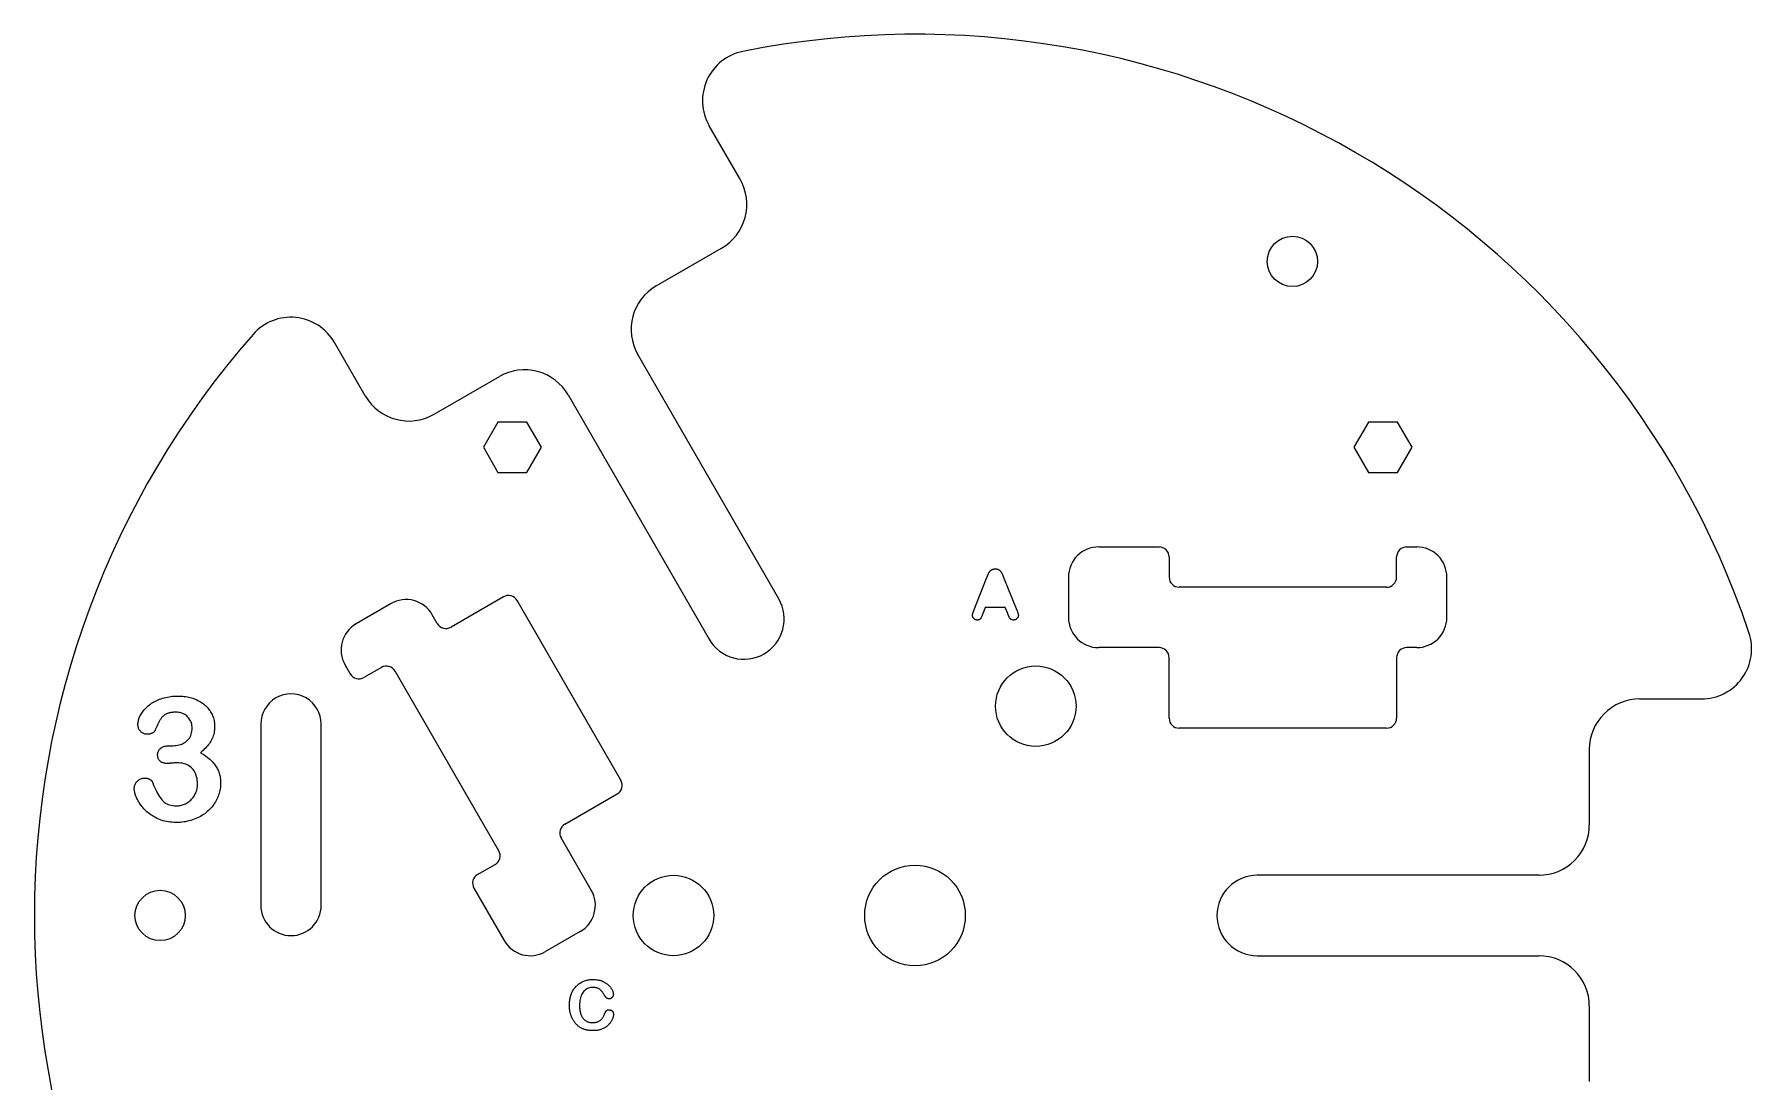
# Model space of a CAD drawing. Extents: x 65 to 235, y 62 to 238.
# Drawn here: x 64.7 to 235.3, y 133.5 to 237.5 of the extents above; entities that cross this region are included whole.
import ezdxf

# ---------------------------------------------------------------- set-up
doc = ezdxf.new("R2010")
doc.units = 0

msp = doc.modelspace()

# ---------------------------------------------------------------- linework, layer by layer
at = {"color": 1, "lineweight": 13}
for p, q in [((134.805496, 223.103821), (131.74144, 228.410919)), ((126.480171, 212.523697), (132.975357, 216.273712)), ((97.566399, 201.603821), (94.50235, 206.910919)), ((138.65004, 181.44487), (124.650047, 205.693573)), ((104.39653, 199.773697), (110.891716, 203.523697)), ((117.721848, 201.693573), (131.721848, 177.44487)), ((110.742569, 199), (109.299194, 196.5)), ((113.629318, 199), (110.742569, 199)), ((115.072693, 196.5), (113.629318, 199)), ((197.242569, 199), (195.799194, 196.5)), ((200.129318, 199), (197.242569, 199)), ((201.572693, 196.5), (200.129318, 199)), ((109.299194, 196.5), (110.742569, 194)), ((113.629318, 194), (115.072693, 196.5)), ((195.799194, 196.5), (197.242569, 194)), ((200.129318, 194), (201.572693, 196.5)), ((110.742569, 194), (113.629318, 194)), ((197.242569, 194), (200.129318, 194)), ((170.435944, 186.600006), (176.435944, 186.600006)), ((201.03595, 186.600006), (202.03595, 186.600006)), ((159.710754, 184.269409), (159.734802, 184.288574)), ((159.734802, 184.288574), (159.759949, 184.306732)), ((159.759949, 184.306732), (159.786163, 184.323944)), ((159.786163, 184.323944), (159.813446, 184.340179)), ((159.813446, 184.340179), (159.841919, 184.355164)), ((159.841919, 184.355164), (159.871689, 184.36853)), ((159.871689, 184.36853), (159.902756, 184.380341)), ((159.902756, 184.380341), (159.935135, 184.390594)), ((159.935135, 184.390594), (159.968842, 184.399231)), ((159.968842, 184.399231), (160.003845, 184.406342)), ((160.003845, 184.406342), (160.040161, 184.411835)), ((160.040161, 184.411835), (160.077759, 184.415802)), ((160.077759, 184.415802), (160.116669, 184.418137)), ((160.116669, 184.418137), (160.156906, 184.418945)), ((160.156906, 184.418945), (160.197769, 184.418137)), ((160.197769, 184.418137), (160.237274, 184.415802)), ((160.237274, 184.415802), (160.275391, 184.411835)), ((160.275391, 184.411835), (160.312119, 184.406342)), ((160.312119, 184.406342), (160.347504, 184.399231)), ((160.347504, 184.399231), (160.381485, 184.390594)), ((160.381485, 184.390594), (160.414108, 184.380341)), ((160.414108, 184.380341), (160.445374, 184.36853)), ((160.445374, 184.36853), (160.47522, 184.355164)), ((160.47522, 184.355164), (160.503738, 184.340179)), ((160.503738, 184.340179), (160.531021, 184.323975)), ((160.531021, 184.323975), (160.557205, 184.306885)), ((160.557205, 184.306885), (160.582352, 184.288849)), ((160.582352, 184.288849), (160.606415, 184.269928)), ((177.435944, 185.600006), (177.435944, 183.600006)), ((200.03595, 183.600006), (200.03595, 185.600006)), ((158.04248, 180.29393), (159.299072, 183.484024)), ((159.299072, 183.484024), (159.310013, 183.512054)), ((159.310013, 183.512054), (159.321396, 183.541168)), ((159.321396, 183.541168), (159.333206, 183.571426)), ((159.333206, 183.571426), (159.345459, 183.602768)), ((159.345459, 183.602768), (159.358124, 183.635223)), ((159.358124, 183.635223), (159.371262, 183.668777)), ((159.371262, 183.668777), (159.384827, 183.703461)), ((159.384827, 183.703461), (159.398788, 183.739212)), ((159.398788, 183.739212), (159.413223, 183.776093)), ((159.413223, 183.776093), (159.42807, 183.814072)), ((159.42807, 183.814072), (159.443268, 183.851959)), ((159.443268, 183.851959), (159.458664, 183.88855)), ((159.458664, 183.88855), (159.474228, 183.923798)), ((159.474228, 183.923798), (159.490021, 183.957764)), ((159.490021, 183.957764), (159.505981, 183.990417)), ((159.505981, 183.990417), (159.522186, 184.021759)), ((159.522186, 184.021759), (159.538574, 184.051834)), ((159.538574, 184.051834), (159.555161, 184.080566)), ((159.555161, 184.080566), (159.571945, 184.107971)), ((159.571945, 184.107971), (159.588913, 184.134079)), ((159.588913, 184.134079), (159.606567, 184.159073)), ((159.606567, 184.159073), (159.625259, 184.183105)), ((159.625259, 184.183105), (159.64502, 184.206146)), ((159.64502, 184.206146), (159.665848, 184.228195)), ((159.665848, 184.228195), (159.687775, 184.249298)), ((159.687775, 184.249298), (159.710754, 184.269409)), ((160.606415, 184.269928), (160.629395, 184.250107)), ((160.629395, 184.250107), (160.651321, 184.229401)), ((160.651321, 184.229401), (160.67215, 184.207764)), ((160.67215, 184.207764), (160.69191, 184.185211)), ((160.69191, 184.185211), (160.710602, 184.161789)), ((160.710602, 184.161789), (160.728256, 184.137466)), ((160.728256, 184.137466), (160.745041, 184.112473)), ((160.745041, 184.112473), (160.761353, 184.087128)), ((160.761353, 184.087128), (160.7771, 184.061386)), ((160.7771, 184.061386), (160.792313, 184.035309)), ((160.792313, 184.035309), (160.806992, 184.008865)), ((160.806992, 184.008865), (160.821136, 183.98204)), ((160.821136, 183.98204), (160.834732, 183.954834)), ((160.834732, 183.954834), (160.847809, 183.927277)), ((160.847809, 183.927277), (160.860336, 183.899338)), ((160.860336, 183.899338), (160.872314, 183.871033)), ((160.872314, 183.871033), (160.884384, 183.841629)), ((160.884384, 183.841629), (160.897064, 183.810287)), ((160.897064, 183.810287), (160.91037, 183.777008)), ((160.91037, 183.777008), (160.924347, 183.741837)), ((160.924347, 183.741837), (160.93895, 183.704742)), ((160.93895, 183.704742), (160.954163, 183.665787)), ((160.954163, 183.665787), (160.970016, 183.624863)), ((160.970016, 183.624863), (160.986542, 183.582062)), ((160.986542, 183.582062), (161.003662, 183.537354)), ((161.003662, 183.537354), (161.021439, 183.490723)), ((161.021439, 183.490723), (162.304825, 180.320755)), ((167.435944, 183.600006), (167.435944, 179.600006)), ((199.03595, 182.600006), (178.435944, 182.600006)), ((205.03595, 179.600006), (205.03595, 183.600006)), ((100.126587, 180.969437), (96.662491, 178.969437)), ((111.28685, 181.639313), (106.090698, 178.639313)), ((122.952873, 163.433167), (112.65287, 181.273285)), ((104.72467, 179.005341), (104.22467, 179.871368)), ((157.898392, 179.787933), (157.899734, 179.828461)), ((157.899841, 179.753479), (157.898392, 179.787933)), ((157.899734, 179.828461), (157.903748, 179.869446)), ((157.90416, 179.719711), (157.899841, 179.753479)), ((157.903748, 179.869446), (157.910431, 179.911011)), ((157.911362, 179.686722), (157.90416, 179.719711)), ((157.910431, 179.911011), (157.919846, 179.953094)), ((157.921432, 179.654434), (157.911362, 179.686722)), ((157.919846, 179.953094), (157.931885, 179.995712)), ((157.934402, 179.62291), (157.921432, 179.654434)), ((157.931885, 179.995712), (157.947021, 180.041946)), ((157.950256, 179.592133), (157.934402, 179.62291)), ((157.947021, 180.041946), (157.955917, 180.067566)), ((157.968994, 179.562057), (157.950256, 179.592133)), ((157.955917, 180.067566), (157.965668, 180.094894)), ((157.965668, 180.094894), (157.976318, 180.123901)), ((157.990585, 179.532745), (157.968994, 179.562057)), ((157.976318, 180.123901), (157.987793, 180.154541)), ((157.987793, 180.154541), (158.000168, 180.186874)), ((158.015106, 179.504166), (157.990585, 179.532745)), ((158.000168, 180.186874), (158.013397, 180.220886)), ((158.013397, 180.220886), (158.027496, 180.256592)), ((158.04248, 179.476303), (158.015106, 179.504166)), ((158.027496, 180.256592), (158.04248, 180.29393)), ((158.071716, 179.450226), (158.04248, 179.476303)), ((158.101837, 179.42688), (158.071716, 179.450226)), ((158.132858, 179.40625), (158.101837, 179.42688)), ((158.164703, 179.388367), (158.132858, 179.40625)), ((158.197479, 179.373291), (158.164703, 179.388367)), ((158.231049, 179.360916), (158.197479, 179.373291)), ((158.265549, 179.351288), (158.231049, 179.360916)), ((158.300903, 179.344437), (158.265549, 179.351288)), ((158.337128, 179.340286), (158.300903, 179.344437)), ((158.374237, 179.338943), (158.337128, 179.340286)), ((158.417206, 179.34021), (158.374237, 179.338943)), ((158.457718, 179.344101), (158.417206, 179.34021)), ((158.495743, 179.350555), (158.457718, 179.344101)), ((158.531311, 179.359573), (158.495743, 179.350555)), ((158.564377, 179.37117), (158.531311, 179.359573)), ((158.594955, 179.385376), (158.564377, 179.37117)), ((158.623108, 179.402145), (158.594955, 179.385376)), ((158.648727, 179.421494), (158.623108, 179.402145)), ((158.671875, 179.443436), (158.648727, 179.421494)), ((158.692566, 179.467957), (158.671875, 179.443436)), ((158.712402, 179.49614), (158.692566, 179.467957)), ((158.733032, 179.529144), (158.712402, 179.49614)), ((158.754471, 179.56691), (158.733032, 179.529144)), ((158.776749, 179.609482), (158.754471, 179.56691)), ((158.799789, 179.656845), (158.776749, 179.609482)), ((158.823639, 179.709), (158.799789, 179.656845)), ((158.848297, 179.765945), (158.823639, 179.709)), ((158.873779, 179.827698), (158.848297, 179.765945)), ((158.90004, 179.894241), (158.873779, 179.827698)), ((158.927109, 179.96553), (158.90004, 179.894241)), ((159.161713, 180.595535), (158.927109, 179.96553)), ((161.158829, 180.595535), (159.161713, 180.595535)), ((161.393402, 179.978973), (161.158829, 180.595535)), ((161.402954, 179.955811), (161.393402, 179.978973)), ((161.412888, 179.931976), (161.402954, 179.955811)), ((161.423218, 179.90744), (161.412888, 179.931976)), ((161.433868, 179.882172), (161.423218, 179.90744)), ((161.444916, 179.856216), (161.433868, 179.882172)), ((161.456314, 179.829575), (161.444916, 179.856216)), ((161.468124, 179.802216), (161.456314, 179.829575)), ((161.48024, 179.774139), (161.468124, 179.802216)), ((161.492767, 179.745361), (161.48024, 179.774139)), ((161.505676, 179.715912), (161.492767, 179.745361)), ((161.518646, 179.686844), (161.505676, 179.715912)), ((161.531448, 179.659332), (161.518646, 179.686844)), ((161.544098, 179.633377), (161.531448, 179.659332)), ((161.55658, 179.608948), (161.544098, 179.633377)), ((161.581055, 179.564728), (161.55658, 179.608948)), ((161.604828, 179.526642), (161.581055, 179.564728)), ((161.627975, 179.494751), (161.604828, 179.526642)), ((161.651825, 179.467133), (161.627975, 179.494751)), ((161.677826, 179.44194), (161.651825, 179.467133)), ((161.705978, 179.419128), (161.677826, 179.44194)), ((161.736282, 179.398758), (161.705978, 179.419128)), ((161.768707, 179.380829), (161.736282, 179.398758)), ((161.803543, 179.365738), (161.768707, 179.380829)), ((161.84108, 179.354004), (161.803543, 179.365738)), ((161.881287, 179.345627), (161.84108, 179.354004)), ((161.924194, 179.340622), (161.881287, 179.345627)), ((161.969757, 179.338943), (161.924194, 179.340622)), ((162.009384, 179.340347), (161.969757, 179.338943)), ((162.047836, 179.344635), (162.009384, 179.340347)), ((162.085114, 179.351746), (162.047836, 179.344635)), ((162.121246, 179.361694), (162.085114, 179.351746)), ((162.156158, 179.374527), (162.121246, 179.361694)), ((162.189896, 179.390198), (162.156158, 179.374527)), ((162.222504, 179.408691), (162.189896, 179.390198)), ((162.253937, 179.430054), (162.222504, 179.408691)), ((162.284149, 179.454285), (162.253937, 179.430054)), ((162.313217, 179.481339), (162.284149, 179.454285)), ((162.304825, 180.320755), (162.333511, 180.250351)), ((162.340286, 179.510086), (162.313217, 179.481339)), ((162.333511, 180.250351), (162.359131, 180.183899)), ((162.364502, 179.539459), (162.340286, 179.510086)), ((162.359131, 180.183899), (162.381744, 180.121399)), ((162.385864, 179.569351), (162.364502, 179.539459)), ((162.381744, 180.121399), (162.401352, 180.062836)), ((162.404373, 179.599823), (162.385864, 179.569351)), ((162.401352, 180.062836), (162.417938, 180.008286)), ((162.420044, 179.630859), (162.404373, 179.599823)), ((162.417938, 180.008286), (162.431503, 179.957642)), ((162.432877, 179.662491), (162.420044, 179.630859)), ((162.431503, 179.957642), (162.442062, 179.91098)), ((162.442825, 179.694672), (162.432877, 179.662491)), ((162.442062, 179.91098), (162.449615, 179.868225)), ((162.449936, 179.727432), (162.442825, 179.694672)), ((162.449615, 179.868225), (162.454132, 179.829468)), ((162.454239, 179.760757), (162.449936, 179.727432)), ((162.454132, 179.829468), (162.455627, 179.794647)), ((162.455627, 179.794647), (162.454239, 179.760757)), ((176.435944, 176.600006), (170.435944, 176.600006)), ((202.03595, 176.600006), (201.03595, 176.600006)), ((95.564415, 174.871368), (96.064415, 174.005341)), ((99.162491, 174.639313), (97.430435, 173.639313)), ((110.828514, 156.433167), (100.528519, 174.273285)), ((177.435944, 169.600006), (177.435944, 175.600006)), ((200.03595, 175.600006), (200.03595, 169.600006)), ((75.728142, 170.557693), (75.817345, 170.647095)), ((75.817345, 170.647095), (75.91143, 170.735626)), ((75.91143, 170.735626), (76.010361, 170.823196)), ((76.010361, 170.823196), (76.114197, 170.908615)), ((76.114197, 170.908615), (76.222984, 170.990585)), ((76.222984, 170.990585), (76.3367, 171.069122)), ((76.3367, 171.069122), (76.455368, 171.144196)), ((76.455368, 171.144196), (76.578964, 171.215881)), ((76.578964, 171.215881), (76.707512, 171.284134)), ((76.707512, 171.284134), (76.841019, 171.348923)), ((76.841019, 171.348923), (76.979446, 171.410263)), ((76.979446, 171.410263), (77.122833, 171.468231)), ((77.122833, 171.468231), (77.271141, 171.52269)), ((77.271141, 171.52269), (77.423691, 171.572845)), ((77.423691, 171.572845), (77.579781, 171.617706)), ((77.579781, 171.617706), (77.739365, 171.657288)), ((77.739365, 171.657288), (77.902458, 171.691605)), ((77.902458, 171.691605), (78.069084, 171.720627)), ((78.069084, 171.720627), (78.239235, 171.744385)), ((78.239235, 171.744385), (78.412895, 171.762848)), ((78.412895, 171.762848), (78.590065, 171.776031)), ((78.590065, 171.776031), (78.77076, 171.783951)), ((78.77076, 171.783951), (78.954987, 171.786591)), ((78.954987, 171.786591), (79.116096, 171.784363)), ((79.116096, 171.784363), (79.274338, 171.777725)), ((79.274338, 171.777725), (79.429733, 171.766602)), ((79.429733, 171.766602), (79.582291, 171.751083)), ((79.582291, 171.751083), (79.731995, 171.731094)), ((79.731995, 171.731094), (79.87883, 171.70668)), ((79.87883, 171.70668), (80.02285, 171.677811)), ((80.02285, 171.677811), (80.164001, 171.644531)), ((80.164001, 171.644531), (80.302299, 171.606781)), ((80.302299, 171.606781), (80.437759, 171.564575)), ((80.437759, 171.564575), (80.570045, 171.518219)), ((80.570045, 171.518219), (80.698822, 171.467896)), ((80.698822, 171.467896), (80.824043, 171.413666)), ((80.824043, 171.413666), (80.945763, 171.355484)), ((80.945763, 171.355484), (81.063972, 171.293381)), ((81.063972, 171.293381), (81.17865, 171.22731)), ((81.17865, 171.22731), (81.289825, 171.157333)), ((81.289825, 171.157333), (81.397476, 171.08342)), ((81.397476, 171.08342), (81.50161, 171.005539)), ((81.50161, 171.005539), (81.602226, 170.923737)), ((81.602226, 170.923737), (81.698639, 170.838623)), ((81.698639, 170.838623), (81.790207, 170.750839)), ((81.790207, 170.750839), (81.8769, 170.660355)), ((81.8769, 170.660355), (81.958763, 170.567184)), ((224.185944, 171.5), (230.314041, 171.5)), ((74.975769, 168.988586), (74.978409, 169.076141)), ((74.978561, 168.899887), (74.975769, 168.988586)), ((74.978409, 169.076141), (74.986313, 169.164658)), ((74.986313, 169.164658), (74.999519, 169.254089)), ((74.999519, 169.254089), (75.017982, 169.344437)), ((75.017982, 169.344437), (75.041733, 169.43573)), ((75.041733, 169.43573), (75.070763, 169.527893)), ((75.070763, 169.527893), (75.10508, 169.621017)), ((75.10508, 169.621017), (75.144653, 169.715042)), ((75.144653, 169.715042), (75.189507, 169.810013)), ((75.189507, 169.810013), (75.239647, 169.905899)), ((75.239647, 169.905899), (75.294868, 170.00177)), ((75.294868, 170.00177), (75.354912, 170.096741)), ((75.354912, 170.096741), (75.419838, 170.190765)), ((75.419838, 170.190765), (75.489639, 170.283875)), ((75.489639, 170.283875), (75.564262, 170.376053)), ((75.564262, 170.376053), (75.643761, 170.467346)), ((75.643761, 170.467346), (75.728142, 170.557693)), ((76.956459, 168.990662), (76.922981, 168.918198)), ((76.990494, 169.063965), (76.956459, 168.990662)), ((77.025063, 169.136337), (76.990494, 169.063965)), ((77.060043, 169.206055), (77.025063, 169.136337)), ((77.095421, 169.273056), (77.060043, 169.206055)), ((77.131241, 169.337402), (77.095421, 169.273056)), ((77.16748, 169.399078), (77.131241, 169.337402)), ((77.20414, 169.458023), (77.16748, 169.399078)), ((77.241196, 169.514313), (77.20414, 169.458023)), ((77.278687, 169.567963), (77.241196, 169.514313)), ((77.316582, 169.618851), (77.278687, 169.567963)), ((77.354912, 169.667114), (77.316582, 169.618851)), ((77.394836, 169.71312), (77.354912, 169.667114)), ((77.437515, 169.757294), (77.394836, 169.71312)), ((77.482979, 169.799576), (77.437515, 169.757294)), ((77.531189, 169.840042), (77.482979, 169.799576)), ((77.582161, 169.878677), (77.531189, 169.840042)), ((77.635887, 169.915421), (77.582161, 169.878677)), ((77.692398, 169.950348), (77.635887, 169.915421)), ((77.751656, 169.983444), (77.692398, 169.950348)), ((77.813713, 170.014694), (77.751656, 169.983444)), ((77.87851, 170.044098), (77.813713, 170.014694)), ((77.94648, 170.071152), (77.87851, 170.044098)), ((78.018082, 170.095383), (77.94648, 170.071152)), ((78.093262, 170.11673), (78.018082, 170.095383)), ((78.17205, 170.135269), (78.093262, 170.11673)), ((78.254425, 170.15094), (78.17205, 170.135269)), ((78.340431, 170.163742), (78.254425, 170.15094)), ((78.430016, 170.173691), (78.340431, 170.163742)), ((78.523209, 170.180832), (78.430016, 170.173691)), ((78.62001, 170.185104), (78.523209, 170.180832)), ((78.720413, 170.186523), (78.62001, 170.185104)), ((78.868118, 170.18187), (78.720413, 170.186523)), ((79.009621, 170.167923), (78.868118, 170.18187)), ((79.144897, 170.144684), (79.009621, 170.167923)), ((79.27401, 170.112122), (79.144897, 170.144684)), ((79.396896, 170.070297), (79.27401, 170.112122)), ((79.51358, 170.019165), (79.396896, 170.070297)), ((79.624069, 169.95871), (79.51358, 170.019165)), ((79.728386, 169.888962), (79.624069, 169.95871)), ((79.826485, 169.809921), (79.728386, 169.888962)), ((79.918381, 169.721573), (79.826485, 169.809921)), ((80.002731, 169.626785), (79.918381, 169.721573)), ((80.078224, 169.528381), (80.002731, 169.626785)), ((80.144821, 169.426422), (80.078224, 169.528381)), ((80.20253, 169.320816), (80.144821, 169.426422)), ((80.251373, 169.211624), (80.20253, 169.320816)), ((80.291328, 169.098816), (80.251373, 169.211624)), ((80.322418, 168.982407), (80.291328, 169.098816)), ((80.34462, 168.862396), (80.322418, 168.982407)), ((81.958763, 170.567184), (82.035751, 170.471359)), ((82.035751, 170.471359), (82.107857, 170.372864)), ((82.107857, 170.372864), (82.175148, 170.271637)), ((82.175148, 170.271637), (82.237556, 170.16777)), ((82.237556, 170.16777), (82.295113, 170.061218)), ((82.295113, 170.061218), (82.347786, 169.95195)), ((82.347786, 169.95195), (82.395538, 169.840546)), ((82.395538, 169.840546), (82.438263, 169.727448)), ((82.438263, 169.727448), (82.47596, 169.612686)), ((82.47596, 169.612686), (82.508644, 169.496231)), ((82.508644, 169.496231), (82.536285, 169.378113)), ((82.536285, 169.378113), (82.558914, 169.258331)), ((82.558914, 169.258331), (82.576492, 169.136841)), ((82.576492, 169.136841), (82.589066, 169.013702)), ((82.589066, 169.013702), (82.596603, 168.888885)), ((87.185944, 169), (87.185944, 151)), ((93.185944, 151), (93.185944, 169)), ((74.986992, 168.814819), (74.978561, 168.899887)), ((75.001015, 168.733368), (74.986992, 168.814819)), ((75.020676, 168.655487), (75.001015, 168.733368)), ((75.045921, 168.581207), (75.020676, 168.655487)), ((75.076782, 168.510559), (75.045921, 168.581207)), ((75.113281, 168.443497), (75.076782, 168.510559)), ((75.155373, 168.380051), (75.113281, 168.443497)), ((75.203072, 168.320175), (75.155373, 168.380051)), ((75.256416, 168.263947), (75.203072, 168.320175)), ((75.31308, 168.212204), (75.256416, 168.263947)), ((75.370842, 168.165924), (75.31308, 168.212204)), ((75.429695, 168.125076), (75.370842, 168.165924)), ((75.489639, 168.089676), (75.429695, 168.125076)), ((75.550644, 168.059723), (75.489639, 168.089676)), ((75.612778, 168.035248), (75.550644, 168.059723)), ((75.675972, 168.01619), (75.612778, 168.035248)), ((75.74028, 168.002579), (75.675972, 168.01619)), ((75.805664, 167.9944), (75.74028, 168.002579)), ((75.872131, 167.991653), (75.805664, 167.9944)), ((75.928421, 167.992676), (75.872131, 167.991653)), ((75.983383, 167.995697), (75.928421, 167.992676)), ((76.037003, 168.000732), (75.983383, 167.995697)), ((76.089279, 168.007751), (76.037003, 168.000732)), ((76.140205, 168.0168), (76.089279, 168.007751)), ((76.189812, 168.027847), (76.140205, 168.0168)), ((76.238045, 168.040924), (76.189812, 168.027847)), ((76.284958, 168.056), (76.238045, 168.040924)), ((76.330551, 168.07312), (76.284958, 168.056)), ((76.374779, 168.092194), (76.330551, 168.07312)), ((76.416992, 168.113037), (76.374779, 168.092194)), ((76.456535, 168.135422), (76.416992, 168.113037)), ((76.493393, 168.159302), (76.456535, 168.135422)), ((76.52758, 168.184677), (76.493393, 168.159302)), ((76.559074, 168.211563), (76.52758, 168.184677)), ((76.587906, 168.23999), (76.559074, 168.211563)), ((76.614044, 168.269867), (76.587906, 168.23999)), ((76.637489, 168.301285), (76.614044, 168.269867)), ((76.658264, 168.334198), (76.637489, 168.301285)), ((76.676353, 168.368637), (76.658264, 168.334198)), ((76.705132, 168.434433), (76.676353, 168.368637)), ((76.734489, 168.501007), (76.705132, 168.434433)), ((76.764435, 168.568436), (76.734489, 168.501007)), ((76.794991, 168.636734), (76.764435, 168.568436)), ((76.826111, 168.705856), (76.794991, 168.636734)), ((76.857811, 168.775787), (76.826111, 168.705856)), ((76.890114, 168.846573), (76.857811, 168.775787)), ((76.922981, 168.918198), (76.890114, 168.846573)), ((79.573906, 167.150253), (79.691734, 167.227142)), ((79.691734, 167.227142), (79.805275, 167.313095)), ((79.805275, 167.313095), (79.91114, 167.407532)), ((79.91114, 167.407532), (80.005829, 167.509827)), ((80.005829, 167.509827), (80.089401, 167.619949)), ((80.089401, 167.619949), (80.161812, 167.738007)), ((80.161812, 167.738007), (80.223106, 167.863922)), ((80.223106, 167.863922), (80.273247, 167.997696)), ((80.273247, 167.997696), (80.312233, 168.139359)), ((80.312233, 168.139359), (80.340096, 168.288879)), ((80.340096, 168.288879), (80.356812, 168.44632)), ((80.357925, 168.738831), (80.34462, 168.862396)), ((80.356812, 168.44632), (80.362373, 168.611588)), ((80.362373, 168.611588), (80.357925, 168.738831)), ((82.234711, 167.325668), (82.158684, 167.206192)), ((82.303947, 167.447845), (82.234711, 167.325668)), ((82.365898, 167.574814), (82.303947, 167.447845)), ((82.420563, 167.706573), (82.365898, 167.574814)), ((82.467934, 167.843063), (82.420563, 167.706573)), ((82.508011, 167.984344), (82.467934, 167.843063)), ((82.540802, 168.130386), (82.508011, 167.984344)), ((82.56633, 168.28125), (82.540802, 168.130386)), ((82.584541, 168.436844), (82.56633, 168.28125)), ((82.595467, 168.597214), (82.584541, 168.436844)), ((82.599121, 168.762375), (82.595467, 168.597214)), ((82.596603, 168.888885), (82.599121, 168.762375)), ((199.03595, 168.600006), (178.435944, 168.600006)), ((76.936066, 165.964355), (76.939064, 166.043243)), ((76.938576, 165.884064), (76.936066, 165.964355)), ((76.946098, 165.807388), (76.938576, 165.884064)), ((76.939064, 166.043243), (76.948105, 166.119019)), ((76.958672, 165.734283), (76.946098, 165.807388)), ((76.948105, 166.119019), (76.963188, 166.191681)), ((76.976273, 165.664795), (76.958672, 165.734283)), ((76.963188, 166.191681), (76.984299, 166.261261)), ((76.998878, 165.598907), (76.976273, 165.664795)), ((76.984299, 166.261261), (77.011452, 166.327728)), ((77.026543, 165.536621), (76.998878, 165.598907)), ((77.011452, 166.327728), (77.044624, 166.391098)), ((77.059204, 165.477951), (77.026543, 165.536621)), ((77.044624, 166.391098), (77.083839, 166.45137)), ((77.083839, 166.45137), (77.129082, 166.508545)), ((77.129082, 166.508545), (77.180336, 166.562622)), ((77.180336, 166.562622), (77.23764, 166.613602)), ((77.23764, 166.613602), (77.300888, 166.660538)), ((77.300888, 166.660538), (77.369995, 166.702576)), ((77.369995, 166.702576), (77.444977, 166.739639)), ((77.444977, 166.739639), (77.525826, 166.771744)), ((77.525826, 166.771744), (77.612518, 166.79895)), ((77.612518, 166.79895), (77.705101, 166.821198)), ((77.705101, 166.821198), (77.803528, 166.838501)), ((77.803528, 166.838501), (77.907822, 166.850845)), ((77.907822, 166.850845), (78.017975, 166.858261)), ((78.017975, 166.858261), (78.134003, 166.860718)), ((78.134003, 166.860718), (78.477486, 166.860718)), ((78.477486, 166.860718), (78.629486, 166.865265)), ((78.629486, 166.865265), (78.777237, 166.87883)), ((78.777237, 166.87883), (78.920692, 166.901443)), ((78.920692, 166.901443), (79.05986, 166.933105)), ((79.05986, 166.933105), (79.194786, 166.973831)), ((79.194786, 166.973831), (79.325439, 167.02359)), ((79.325439, 167.02359), (79.451805, 167.082382)), ((79.451805, 167.082382), (79.573906, 167.150253)), ((81.324295, 166.271271), (81.191734, 166.157043)), ((81.191734, 166.157043), (81.320358, 166.085663)), ((81.320358, 166.085663), (81.444893, 166.012283)), ((81.450584, 166.386078), (81.324295, 166.271271)), ((81.444893, 166.012283), (81.565315, 165.936874)), ((81.570602, 166.501465), (81.450584, 166.386078)), ((81.565315, 165.936874), (81.681625, 165.859482)), ((81.684319, 166.617432), (81.570602, 166.501465)), ((81.681625, 165.859482), (81.793839, 165.78006)), ((81.791756, 166.734024), (81.684319, 166.617432)), ((81.892899, 166.851166), (81.791756, 166.734024)), ((81.793839, 165.78006), (81.90197, 165.698639)), ((81.98777, 166.968933), (81.892899, 166.851166)), ((81.90197, 165.698639), (82.005959, 165.615189)), ((82.076363, 167.087265), (81.98777, 166.968933)), ((82.005959, 165.615189), (82.10585, 165.529755)), ((82.158684, 167.206192), (82.076363, 167.087265)), ((82.10585, 165.529755), (82.20166, 165.442291)), ((219.185944, 166.5), (219.185944, 159)), ((77.096901, 165.422852), (77.059204, 165.477951)), ((77.139618, 165.371399), (77.096901, 165.422852)), ((77.18737, 165.323486), (77.139618, 165.371399)), ((77.239723, 165.279724), (77.18737, 165.323486)), ((77.296288, 165.240555), (77.239723, 165.279724)), ((77.357018, 165.206009), (77.296288, 165.240555)), ((77.421944, 165.176071), (77.357018, 165.206009)), ((77.491058, 165.150711), (77.421944, 165.176071)), ((77.564362, 165.129959), (77.491058, 165.150711)), ((77.641853, 165.113861), (77.564362, 165.129959)), ((77.723518, 165.102325), (77.641853, 165.113861)), ((77.809395, 165.095428), (77.723518, 165.102325)), ((77.922066, 165.09346), (77.809395, 165.095428)), ((77.949699, 165.094452), (77.922066, 165.09346)), ((77.982391, 165.09613), (77.949699, 165.094452)), ((78.020088, 165.098465), (77.982391, 165.09613)), ((78.062805, 165.101517), (78.020088, 165.098465)), ((78.110558, 165.105194), (78.062805, 165.101517)), ((78.163345, 165.109543), (78.110558, 165.105194)), ((78.22113, 165.114578), (78.163345, 165.109543)), ((78.283966, 165.12027), (78.22113, 165.114578)), ((78.351807, 165.126633), (78.283966, 165.12027)), ((78.420341, 165.132996), (78.351807, 165.126633)), ((78.485184, 165.138702), (78.420341, 165.132996)), ((78.546349, 165.143738), (78.485184, 165.138702)), ((78.603806, 165.148071), (78.546349, 165.143738)), ((78.6576, 165.151779), (78.603806, 165.148071)), ((78.707687, 165.154785), (78.6576, 165.151779)), ((78.754097, 165.15712), (78.707687, 165.154785)), ((78.796822, 165.158798), (78.754097, 165.15712)), ((78.835861, 165.159805), (78.796822, 165.158798)), ((78.871216, 165.160141), (78.835861, 165.159805)), ((79.058029, 165.154556), (78.871216, 165.160141)), ((79.236465, 165.137863), (79.058029, 165.154556)), ((79.406517, 165.110001), (79.236465, 165.137863)), ((79.568214, 165.071014), (79.406517, 165.110001)), ((79.721504, 165.020874), (79.568214, 165.071014)), ((79.86644, 164.959579), (79.721504, 165.020874)), ((80.002991, 164.887161), (79.86644, 164.959579)), ((80.131157, 164.803604), (80.002991, 164.887161)), ((80.250969, 164.708878), (80.131157, 164.803604)), ((80.362373, 164.603043), (80.250969, 164.708878)), ((80.464249, 164.487396), (80.362373, 164.603043)), ((80.555389, 164.363266), (80.464249, 164.487396)), ((80.635803, 164.230728), (80.555389, 164.363266)), ((80.705498, 164.089676), (80.635803, 164.230728)), ((80.764481, 163.940201), (80.705498, 164.089676)), ((80.812737, 163.782242), (80.764481, 163.940201)), ((82.20166, 165.442291), (82.293358, 165.352829)), ((82.293358, 165.352829), (82.38076, 165.261383)), ((82.38076, 165.261383), (82.463737, 165.168015)), ((82.463737, 165.168015), (82.542274, 165.072739)), ((82.542274, 165.072739), (82.616371, 164.97551)), ((82.616371, 164.97551), (82.686043, 164.876343)), ((82.686043, 164.876343), (82.751244, 164.775299)), ((82.751244, 164.775299), (82.812027, 164.672287)), ((82.812027, 164.672287), (82.868362, 164.567352)), ((82.868362, 164.567352), (82.920258, 164.460526)), ((82.920258, 164.460526), (82.967728, 164.35173)), ((82.967728, 164.35173), (83.010704, 164.241089)), ((83.010704, 164.241089), (83.049133, 164.128723)), ((83.049133, 164.128723), (83.083069, 164.014572)), ((83.083069, 164.014572), (83.11248, 163.898682)), ((83.11248, 163.898682), (83.137344, 163.781021)), ((74.615547, 162.571548), (74.618698, 162.666855)), ((74.618187, 162.494125), (74.615547, 162.571548)), ((74.626083, 162.41272), (74.618187, 162.494125)), ((74.618698, 162.666855), (74.62809, 162.758362)), ((74.639297, 162.327255), (74.626083, 162.41272)), ((74.62809, 162.758362), (74.643814, 162.84613)), ((74.657761, 162.237793), (74.639297, 162.327255)), ((74.643814, 162.84613), (74.66581, 162.930099)), ((74.681511, 162.144302), (74.657761, 162.237793)), ((74.66581, 162.930099), (74.694084, 163.010315)), ((74.710541, 162.046814), (74.681511, 162.144302)), ((74.694084, 163.010315), (74.72863, 163.086761)), ((74.72863, 163.086761), (74.76947, 163.159439)), ((74.76947, 163.159439), (74.816589, 163.228348)), ((74.816589, 163.228348), (74.870003, 163.293442)), ((74.870003, 163.293442), (74.929695, 163.354828)), ((74.929695, 163.354828), (74.994057, 163.411331)), ((74.994057, 163.411331), (75.061546, 163.461868)), ((75.061546, 163.461868), (75.132133, 163.5065)), ((75.132133, 163.5065), (75.205818, 163.545151)), ((75.205818, 163.545151), (75.282578, 163.577881)), ((75.282578, 163.577881), (75.362457, 163.604645)), ((75.362457, 163.604645), (75.445442, 163.625443)), ((75.445442, 163.625443), (75.531525, 163.640335)), ((75.531525, 163.640335), (75.620697, 163.649246)), ((75.620697, 163.649246), (75.712982, 163.652222)), ((75.712982, 163.652222), (75.759712, 163.650848)), ((75.759712, 163.650848), (75.806122, 163.646713)), ((75.806122, 163.646713), (75.852196, 163.639771)), ((75.852196, 163.639771), (75.897942, 163.630127)), ((75.897942, 163.630127), (75.943359, 163.617645)), ((75.943359, 163.617645), (75.988419, 163.602463)), ((75.988419, 163.602463), (76.033142, 163.584503)), ((76.033142, 163.584503), (76.077545, 163.563751)), ((76.077545, 163.563751), (76.121613, 163.540253)), ((76.121613, 163.540253), (76.165352, 163.514023)), ((76.165352, 163.514023), (76.20739, 163.485825)), ((76.20739, 163.485825), (76.246429, 163.456543)), ((76.246429, 163.456543), (76.282448, 163.426163)), ((76.282448, 163.426163), (76.315468, 163.394714)), ((76.315468, 163.394714), (76.345467, 163.362152)), ((76.345467, 163.362152), (76.372437, 163.328522)), ((76.372437, 163.328522), (76.396393, 163.293793)), ((76.396393, 163.293793), (76.41732, 163.25798)), ((76.41732, 163.25798), (76.435249, 163.221085)), ((76.435249, 163.221085), (76.450165, 163.183075)), ((76.450165, 163.183075), (76.537918, 162.956177)), ((76.537918, 162.956177), (76.626923, 162.741272)), ((76.626923, 162.741272), (76.717194, 162.538361)), ((76.717194, 162.538361), (76.808708, 162.347366)), ((76.808708, 162.347366), (76.901497, 162.168396)), ((76.901497, 162.168396), (76.995529, 162.001373)), ((80.644058, 162.003479), (80.697472, 162.108795)), ((80.697472, 162.108795), (80.744591, 162.2173)), ((80.744591, 162.2173), (80.785431, 162.328949)), ((80.785431, 162.328949), (80.819977, 162.443787)), ((80.850281, 163.615814), (80.812737, 163.782242)), ((80.819977, 162.443787), (80.848251, 162.561844)), ((80.848251, 162.561844), (80.870247, 162.68306)), ((80.877075, 163.440948), (80.850281, 163.615814)), ((80.870247, 162.68306), (80.885971, 162.807465)), ((80.893158, 163.257599), (80.877075, 163.440948)), ((80.885971, 162.807465), (80.895393, 162.935043)), ((80.898514, 163.065811), (80.893158, 163.257599)), ((80.895393, 162.935043), (80.898514, 163.065811)), ((83.044083, 162.123718), (82.998207, 161.97879)), ((83.083832, 162.269623), (83.044083, 162.123718)), ((83.117462, 162.416565), (83.083832, 162.269623)), ((83.144997, 162.564514), (83.117462, 162.416565)), ((83.137344, 163.781021), (83.157715, 163.661591)), ((83.166382, 162.713455), (83.144997, 162.564514)), ((83.157715, 163.661591), (83.173546, 163.540436)), ((83.181671, 162.863419), (83.166382, 162.713455)), ((83.173546, 163.540436), (83.184845, 163.417496)), ((83.190842, 163.014374), (83.181671, 162.863419)), ((83.184845, 163.417496), (83.19165, 163.292816)), ((83.193916, 163.166336), (83.190842, 163.014374)), ((83.19165, 163.292816), (83.193916, 163.166336)), ((74.744835, 161.945267), (74.710541, 162.046814)), ((74.784431, 161.839722), (74.744835, 161.945267)), ((74.829285, 161.730118), (74.784431, 161.839722)), ((74.879425, 161.616531), (74.829285, 161.730118)), ((74.934723, 161.501328), (74.879425, 161.616531)), ((74.995026, 161.386841), (74.934723, 161.501328)), ((75.060379, 161.273102), (74.995026, 161.386841)), ((75.130737, 161.160126), (75.060379, 161.273102)), ((75.206146, 161.047928), (75.130737, 161.160126)), ((75.28656, 160.936478), (75.206146, 161.047928)), ((75.372009, 160.82576), (75.28656, 160.936478)), ((75.462486, 160.715805), (75.372009, 160.82576)), ((75.557991, 160.606613), (75.462486, 160.715805)), ((75.658524, 160.498154), (75.557991, 160.606613)), ((75.764366, 160.391907), (75.658524, 160.498154)), ((75.875816, 160.28923), (75.764366, 160.391907)), ((76.995529, 162.001373), (77.090828, 161.846375)), ((77.090828, 161.846375), (77.18737, 161.703308)), ((77.18737, 161.703308), (77.285187, 161.572266)), ((77.285187, 161.572266), (77.384247, 161.453186)), ((77.384247, 161.453186), (77.488007, 161.345718)), ((77.488007, 161.345718), (77.599869, 161.249603)), ((77.599869, 161.249603), (77.719887, 161.164764)), ((77.719887, 161.164764), (77.848, 161.091293)), ((77.848, 161.091293), (77.984268, 161.029083)), ((77.984268, 161.029083), (78.128647, 160.97818)), ((78.128647, 160.97818), (78.281151, 160.938614)), ((78.281151, 160.938614), (78.441803, 160.910339)), ((78.441803, 160.910339), (78.610558, 160.893341)), ((78.610558, 160.893341), (78.787445, 160.887711)), ((78.787445, 160.887711), (78.890953, 160.890244)), ((78.890953, 160.890244), (78.99369, 160.897949)), ((78.99369, 160.897949), (79.095673, 160.91069)), ((79.095673, 160.91069), (79.196922, 160.928604)), ((79.196922, 160.928604), (79.297401, 160.951584)), ((79.297401, 160.951584), (79.397148, 160.979675)), ((79.397148, 160.979675), (79.496109, 161.012909)), ((79.496109, 161.012909), (79.594353, 161.051254)), ((79.594353, 161.051254), (79.691811, 161.094666)), ((79.691811, 161.094666), (79.788536, 161.143234)), ((79.788536, 161.143234), (79.883202, 161.196777)), ((79.883202, 161.196777), (79.974518, 161.255295)), ((79.974518, 161.255295), (80.062477, 161.318771)), ((80.062477, 161.318771), (80.147079, 161.387177)), ((80.147079, 161.387177), (80.22834, 161.46051)), ((80.22834, 161.46051), (80.306236, 161.538788)), ((80.306236, 161.538788), (80.380814, 161.622025)), ((80.380814, 161.622025), (80.452011, 161.71019)), ((80.452011, 161.71019), (80.519875, 161.803299)), ((80.519875, 161.803299), (80.584366, 161.901367)), ((80.584366, 161.901367), (80.644058, 162.003479)), ((81.987564, 160.42276), (81.866409, 160.313797)), ((82.103645, 160.535736), (81.987564, 160.42276)), ((82.213928, 160.651794), (82.103645, 160.535736)), ((82.318428, 160.770996), (82.213928, 160.651794)), ((82.417152, 160.89325), (82.318428, 160.770996)), ((82.510117, 161.018616), (82.417152, 160.89325)), ((82.597267, 161.147064), (82.510117, 161.018616)), ((82.67865, 161.278641), (82.597267, 161.147064)), ((82.754265, 161.413315), (82.67865, 161.278641)), ((82.824089, 161.551086), (82.754265, 161.413315)), ((82.888123, 161.691925), (82.824089, 161.551086)), ((82.946236, 161.834854), (82.888123, 161.691925)), ((82.998207, 161.97879), (82.946236, 161.834854)), ((117.390694, 159.067139), (122.586845, 162.067139)), ((75.992889, 160.19017), (75.875816, 160.28923)), ((76.115593, 160.094727), (75.992889, 160.19017)), ((76.243889, 160.002869), (76.115593, 160.094727)), ((76.3778, 159.914612), (76.243889, 160.002869)), ((76.517319, 159.829956), (76.3778, 159.914612)), ((76.662453, 159.748901), (76.517319, 159.829956)), ((76.813202, 159.671448), (76.662453, 159.748901)), ((76.969566, 159.59761), (76.813202, 159.671448)), ((77.130829, 159.52916), (76.969566, 159.59761)), ((77.296288, 159.467957), (77.130829, 159.52916)), ((77.465912, 159.413895), (77.296288, 159.467957)), ((77.639748, 159.367065), (77.465912, 159.413895)), ((77.817772, 159.327438), (77.639748, 159.367065)), ((77.999969, 159.294998), (77.817772, 159.327438)), ((78.186378, 159.269775), (77.999969, 159.294998)), ((78.376953, 159.251801), (78.186378, 159.269775)), ((78.571724, 159.240997), (78.376953, 159.251801)), ((78.770683, 159.237366), (78.571724, 159.240997)), ((78.966667, 159.240524), (78.770683, 159.237366)), ((79.159225, 159.249939), (78.966667, 159.240524)), ((79.348351, 159.26564), (79.159225, 159.249939)), ((79.534027, 159.287628), (79.348351, 159.26564)), ((79.71627, 159.315903), (79.534027, 159.287628)), ((79.895088, 159.350479), (79.71627, 159.315903)), ((80.070473, 159.391312), (79.895088, 159.350479)), ((80.242409, 159.438431), (80.070473, 159.391312)), ((80.410912, 159.491852), (80.242409, 159.438431)), ((80.575989, 159.551544), (80.410912, 159.491852)), ((80.737122, 159.616791), (80.575989, 159.551544)), ((80.893845, 159.68692), (80.737122, 159.616791)), ((81.046089, 159.761871), (80.893845, 159.68692)), ((81.193893, 159.841736), (81.046089, 159.761871)), ((81.337273, 159.926422), (81.193893, 159.841736)), ((81.476212, 160.015961), (81.337273, 159.926422)), ((81.610733, 160.110397), (81.476212, 160.015961)), ((81.740776, 160.209656), (81.610733, 160.110397)), ((81.866409, 160.313797), (81.740776, 160.209656)), ((120.024673, 152.504959), (117.024673, 157.701111)), ((108.730438, 154.067139), (110.462494, 155.067139)), ((214.185944, 154), (186.185944, 154)), ((108.36441, 152.701111), (111.36441, 147.504959)), ((118.92659, 148.406891), (115.462494, 146.406891)), ((186.185944, 146), (214.185944, 146)), ((118.941292, 143.306854), (119.020004, 143.352859)), ((119.020004, 143.352859), (119.100937, 143.39566)), ((119.100937, 143.39566), (119.184067, 143.435287)), ((119.184067, 143.435287), (119.269409, 143.471725)), ((119.269409, 143.471725), (119.356461, 143.504822)), ((119.356461, 143.504822), (119.444595, 143.53447)), ((119.444595, 143.53447), (119.533905, 143.560608)), ((119.533905, 143.560608), (119.624352, 143.583267)), ((119.624352, 143.583267), (119.715912, 143.602417)), ((119.715912, 143.602417), (119.808655, 143.618103)), ((119.808655, 143.618103), (119.902527, 143.630295)), ((119.902527, 143.630295), (119.997498, 143.639008)), ((119.997498, 143.639008), (120.093643, 143.644241)), ((120.093643, 143.644241), (120.190926, 143.645996)), ((120.190926, 143.645996), (120.308907, 143.643616)), ((120.308907, 143.643616), (120.424301, 143.636475)), ((120.424301, 143.636475), (120.537048, 143.624588)), ((120.537048, 143.624588), (120.647186, 143.607895)), ((120.647186, 143.607895), (120.75473, 143.586487)), ((120.75473, 143.586487), (120.859627, 143.560318)), ((120.859627, 143.560318), (120.961945, 143.529419)), ((120.961945, 143.529419), (121.06163, 143.493729)), ((121.06163, 143.493729), (121.158691, 143.453262)), ((121.158691, 143.453262), (121.253151, 143.408081)), ((121.253151, 143.408081), (121.344131, 143.35936)), ((121.344131, 143.35936), (121.430771, 143.308411)), ((117.876251, 141.553925), (117.891769, 141.661392)), ((117.891769, 141.661392), (117.910767, 141.766373)), ((117.910767, 141.766373), (117.933197, 141.868881)), ((117.933197, 141.868881), (117.959076, 141.968918)), ((117.959076, 141.968918), (117.988411, 142.066452)), ((117.988411, 142.066452), (118.021179, 142.161514)), ((118.021179, 142.161514), (118.05722, 142.253998)), ((118.05722, 142.253998), (118.096184, 142.343735)), ((118.096184, 142.343735), (118.138168, 142.430817)), ((118.138168, 142.430817), (118.183128, 142.515121)), ((118.183128, 142.515121), (118.231064, 142.596725)), ((118.231064, 142.596725), (118.281982, 142.675613)), ((118.281982, 142.675613), (118.335884, 142.751816)), ((118.335884, 142.751816), (118.392754, 142.825272)), ((118.392754, 142.825272), (118.452599, 142.896042)), ((118.452599, 142.896042), (118.515457, 142.964081)), ((118.515457, 142.964081), (118.580894, 143.02916)), ((118.580894, 143.02916), (118.648582, 143.09108)), ((118.648582, 143.09108), (118.71843, 143.14978)), ((118.71843, 143.14978), (118.790497, 143.205338)), ((118.790497, 143.205338), (118.864792, 143.25769)), ((118.864792, 143.25769), (118.941292, 143.306854)), ((118.915413, 141.689331), (118.889984, 141.545197)), ((118.948151, 141.825607), (118.915413, 141.689331)), ((118.988129, 141.954025), (118.948151, 141.825607)), ((119.035431, 142.074646), (118.988129, 141.954025)), ((119.089958, 142.187408), (119.035431, 142.074646)), ((119.151733, 142.292313), (119.089958, 142.187408)), ((119.220825, 142.389389), (119.151733, 142.292313)), ((119.296036, 142.477875), (119.220825, 142.389389)), ((119.376244, 142.557068), (119.296036, 142.477875)), ((119.461433, 142.626923), (119.376244, 142.557068)), ((119.551651, 142.6875), (119.461433, 142.626923)), ((119.646828, 142.738739), (119.551651, 142.6875)), ((119.747009, 142.780624), (119.646828, 142.738739)), ((119.852158, 142.813232), (119.747009, 142.780624)), ((119.962326, 142.836548), (119.852158, 142.813232)), ((120.077484, 142.850525), (119.962326, 142.836548)), ((120.197632, 142.855164), (120.077484, 142.850525)), ((120.273476, 142.853348), (120.197632, 142.855164)), ((120.346878, 142.847931), (120.273476, 142.853348)), ((120.417824, 142.838882), (120.346878, 142.847931)), ((120.486351, 142.826218), (120.417824, 142.838882)), ((120.552414, 142.809906), (120.486351, 142.826218)), ((120.616013, 142.790039), (120.552414, 142.809906)), ((120.677185, 142.766495), (120.616013, 142.790039)), ((120.735931, 142.739349), (120.677185, 142.766495)), ((120.792191, 142.708588), (120.735931, 142.739349)), ((120.846016, 142.674225), (120.792191, 142.708588)), ((120.897957, 142.6362), (120.846016, 142.674225)), ((120.948502, 142.594467), (120.897957, 142.6362)), ((120.997681, 142.549042), (120.948502, 142.594467)), ((121.045479, 142.499954), (120.997681, 142.549042)), ((121.091911, 142.447189), (121.045479, 142.499954)), ((121.136971, 142.390732), (121.091911, 142.447189)), ((121.180634, 142.330582), (121.136971, 142.390732)), ((121.222923, 142.266724), (121.180634, 142.330582)), ((121.26387, 142.199219), (121.222923, 142.266724)), ((121.303421, 142.128021), (121.26387, 142.199219)), ((121.32666, 142.085098), (121.303421, 142.128021)), ((121.349472, 142.044785), (121.32666, 142.085098)), ((121.371841, 142.007095), (121.349472, 142.044785)), ((121.393791, 141.971985), (121.371841, 142.007095)), ((121.415253, 141.939529), (121.393791, 141.971985)), ((121.43634, 141.909653), (121.415253, 141.939529)), ((121.430771, 143.308411), (121.513016, 143.255219)), ((121.456963, 141.882431), (121.43634, 141.909653)), ((121.477127, 141.857788), (121.456963, 141.882431)), ((121.496887, 141.83577), (121.477127, 141.857788)), ((121.51619, 141.816391), (121.496887, 141.83577)), ((121.513016, 143.255219), (121.590942, 143.199768)), ((121.536255, 141.799194), (121.51619, 141.816391)), ((121.558228, 141.783829), (121.536255, 141.799194)), ((121.582108, 141.770233), (121.558228, 141.783829)), ((121.607887, 141.758469), (121.582108, 141.770233)), ((121.590942, 143.199768), (121.664505, 143.14209)), ((121.635597, 141.74852), (121.607887, 141.758469)), ((121.665192, 141.740387), (121.635597, 141.74852)), ((121.664505, 143.14209), (121.733696, 143.082169)), ((121.696709, 141.734039), (121.665192, 141.740387)), ((121.730133, 141.729538), (121.696709, 141.734039)), ((121.765472, 141.726807), (121.730133, 141.729538)), ((121.733696, 143.082169), (121.798538, 143.019989)), ((121.802704, 141.725906), (121.765472, 141.726807)), ((121.798538, 143.019989), (121.859016, 142.955551)), ((121.836388, 141.727203), (121.802704, 141.725906)), ((121.86908, 141.73114), (121.836388, 141.727203)), ((121.859016, 142.955551), (121.915123, 142.88887)), ((121.900726, 141.737671), (121.86908, 141.73114)), ((121.931381, 141.746811), (121.900726, 141.737671)), ((121.915123, 142.88887), (121.966888, 142.819962)), ((121.961044, 141.758575), (121.931381, 141.746811)), ((121.9897, 141.772949), (121.961044, 141.758575)), ((121.966888, 142.819962), (122.014008, 142.75032)), ((122.017334, 141.789948), (121.9897, 141.772949)), ((122.014008, 142.75032), (122.056198, 142.681458)), ((122.043976, 141.809555), (122.017334, 141.789948)), ((122.069611, 141.831757), (122.043976, 141.809555)), ((122.056198, 142.681458), (122.093384, 142.613342)), ((122.094246, 141.856598), (122.069611, 141.831757)), ((122.093384, 142.613342), (122.125618, 142.546005)), ((122.117157, 141.883133), (122.094246, 141.856598)), ((122.13768, 141.910492), (122.117157, 141.883133)), ((122.125618, 142.546005), (122.152893, 142.479446)), ((122.155762, 141.938629), (122.13768, 141.910492)), ((122.152893, 142.479446), (122.175194, 142.413635)), ((122.171432, 141.96756), (122.155762, 141.938629)), ((122.184723, 141.99733), (122.171432, 141.96756)), ((122.175194, 142.413635), (122.192566, 142.348648)), ((122.195564, 142.027893), (122.184723, 141.99733)), ((122.192566, 142.348648), (122.204964, 142.284378)), ((122.204025, 142.059265), (122.195564, 142.027893)), ((122.210045, 142.091446), (122.204025, 142.059265)), ((122.204964, 142.284378), (122.21241, 142.220886)), ((122.213676, 142.12439), (122.210045, 142.091446)), ((122.21241, 142.220886), (122.214874, 142.158173)), ((122.214874, 142.158173), (122.213676, 142.12439)), ((117.84861, 141.099289), (117.850365, 141.21666)), ((117.849319, 141.026627), (117.84861, 141.099289)), ((117.851379, 140.954788), (117.849319, 141.026627)), ((117.850365, 141.21666), (117.855515, 141.331573)), ((117.854836, 140.883743), (117.851379, 140.954788)), ((117.859604, 140.813522), (117.854836, 140.883743)), ((117.855515, 141.331573), (117.864151, 141.444)), ((117.865807, 140.74408), (117.859604, 140.813522)), ((117.864151, 141.444), (117.876251, 141.553925)), ((117.873352, 140.675476), (117.865807, 140.74408)), ((117.882294, 140.60762), (117.873352, 140.675476)), ((117.892578, 140.540588), (117.882294, 140.60762)), ((117.904266, 140.474396), (117.892578, 140.540588)), ((117.917313, 140.408997), (117.904266, 140.474396)), ((117.931747, 140.344376), (117.917313, 140.408997)), ((117.94754, 140.280518), (117.931747, 140.344376)), ((117.964714, 140.217438), (117.94754, 140.280518)), ((117.983276, 140.155121), (117.964714, 140.217438)), ((118.003197, 140.093582), (117.983276, 140.155121)), ((118.024475, 140.032822), (118.003197, 140.093582)), ((118.047165, 139.972809), (118.024475, 140.032822)), ((118.07119, 139.913589), (118.047165, 139.972809)), ((118.860901, 141.233398), (118.857269, 141.065765)), ((118.857269, 141.065765), (118.858841, 140.95311)), ((118.858841, 140.95311), (118.863693, 140.844284)), ((118.871796, 141.393219), (118.860901, 141.233398)), ((118.863693, 140.844284), (118.871719, 140.739304)), ((118.871719, 140.739304), (118.88298, 140.638214)), ((118.889984, 141.545197), (118.871796, 141.393219)), ((118.88298, 140.638214), (118.897476, 140.540955)), ((118.897476, 140.540955), (118.915161, 140.44751)), ((118.915161, 140.44751), (118.936089, 140.358002)), ((118.936089, 140.358002), (118.96022, 140.272293)), ((118.96022, 140.272293), (118.987518, 140.19043)), ((118.987518, 140.19043), (119.018105, 140.112427)), ((119.018105, 140.112427), (119.051605, 140.038284)), ((119.051605, 140.038284), (119.087799, 139.968002)), ((119.087799, 139.968002), (119.126663, 139.901581)), ((121.193008, 139.896698), (121.233337, 139.965179)), ((121.233337, 139.965179), (121.270805, 140.037628)), ((121.270805, 140.037628), (121.305321, 140.114105)), ((121.305321, 140.114105), (121.336922, 140.194519)), ((121.336922, 140.194519), (121.349976, 140.232666)), ((121.349976, 140.232666), (121.363617, 140.269394)), ((121.363617, 140.269394), (121.377869, 140.304688)), ((121.377869, 140.304688), (121.3927, 140.338486)), ((121.3927, 140.338486), (121.408142, 140.370865)), ((121.408142, 140.370865), (121.424194, 140.40184)), ((121.424194, 140.40184), (121.440857, 140.43132)), ((121.440857, 140.43132), (121.45813, 140.459396)), ((121.45813, 140.459396), (121.47596, 140.486008)), ((121.47596, 140.486008), (121.494423, 140.5112)), ((121.494423, 140.5112), (121.514343, 140.534424)), ((121.514343, 140.534424), (121.536537, 140.555222)), ((121.536537, 140.555222), (121.560997, 140.573563)), ((121.560997, 140.573563), (121.587723, 140.589462)), ((121.587723, 140.589462), (121.61673, 140.602921)), ((121.61673, 140.602921), (121.648041, 140.613922)), ((121.648041, 140.613922), (121.681625, 140.622513)), ((121.681625, 140.622513), (121.717484, 140.628601)), ((121.717484, 140.628601), (121.755615, 140.632294)), ((121.755615, 140.632294), (121.795998, 140.633514)), ((121.795998, 140.633514), (121.831024, 140.632263)), ((121.831024, 140.632263), (121.865036, 140.628525)), ((121.865036, 140.628525), (121.898056, 140.62233)), ((121.898056, 140.62233), (121.930061, 140.613678)), ((121.930061, 140.613678), (121.961044, 140.602493)), ((121.961044, 140.602493), (121.99102, 140.588852)), ((121.99102, 140.588852), (122.020027, 140.572754)), ((122.020027, 140.572754), (122.047989, 140.554153)), ((122.047989, 140.554153), (122.074997, 140.533081)), ((122.074997, 140.533081), (122.100952, 140.509537)), ((122.100952, 140.509537), (122.12516, 140.4841)), ((122.12516, 140.4841), (122.146774, 140.457504)), ((122.146774, 140.457504), (122.165901, 140.429703)), ((122.165901, 140.429703), (122.182434, 140.400696)), ((122.182434, 140.400696), (122.196457, 140.370468)), ((122.199379, 139.957031), (122.186653, 139.905869)), ((122.196457, 140.370468), (122.207909, 140.33902)), ((122.209793, 140.007416), (122.199379, 139.957031)), ((122.207909, 140.33902), (122.216827, 140.306381)), ((122.217896, 140.057037), (122.209793, 140.007416)), ((122.216827, 140.306381), (122.223175, 140.272552)), ((122.223663, 140.105881), (122.217896, 140.057037)), ((122.223175, 140.272552), (122.227013, 140.237503)), ((122.227142, 140.153931), (122.223663, 140.105881)), ((122.227013, 140.237503), (122.22831, 140.201233)), ((122.22831, 140.201233), (122.227142, 140.153931)), ((219.185944, 141), (219.185944, 133.5)), ((118.096619, 139.855133), (118.07119, 139.913589)), ((118.123413, 139.79747), (118.096619, 139.855133)), ((118.151459, 139.740692), (118.123413, 139.79747)), ((118.180641, 139.685074), (118.151459, 139.740692)), ((118.210968, 139.630508), (118.180641, 139.685074)), ((118.242416, 139.577103), (118.210968, 139.630508)), ((118.275024, 139.52478), (118.242416, 139.577103)), ((118.308762, 139.473541), (118.275024, 139.52478)), ((118.343658, 139.423431), (118.308762, 139.473541)), ((118.3797, 139.374435), (118.343658, 139.423431)), ((118.416855, 139.326523), (118.3797, 139.374435)), ((118.455162, 139.279739), (118.416855, 139.326523)), ((118.4991, 139.229782), (118.455162, 139.279739)), ((118.543961, 139.181824), (118.4991, 139.229782)), ((118.589584, 139.135818), (118.543961, 139.181824)), ((118.636086, 139.091797), (118.589584, 139.135818)), ((118.683434, 139.049789), (118.636086, 139.091797)), ((118.73159, 139.009705), (118.683434, 139.049789)), ((118.780609, 138.971634), (118.73159, 139.009705)), ((118.830444, 138.935516), (118.780609, 138.971634)), ((118.881149, 138.901382), (118.830444, 138.935516)), ((118.932632, 138.869247), (118.881149, 138.901382)), ((118.985184, 138.838898), (118.932632, 138.869247)), ((119.038879, 138.810196), (118.985184, 138.838898)), ((119.09375, 138.783112), (119.038879, 138.810196)), ((119.149803, 138.757721), (119.09375, 138.783112)), ((119.126663, 139.901581), (119.168213, 139.838989)), ((119.207031, 138.733963), (119.149803, 138.757721)), ((119.168213, 139.838989), (119.21244, 139.780273)), ((119.265396, 138.711823), (119.207031, 138.733963)), ((119.21244, 139.780273), (119.259354, 139.725388)), ((119.259354, 139.725388), (119.30896, 139.674377)), ((119.324959, 138.691315), (119.265396, 138.711823)), ((119.30896, 139.674377), (119.361237, 139.627213)), ((119.385696, 138.67247), (119.324959, 138.691315)), ((119.361237, 139.627213), (119.416199, 139.583908)), ((119.447617, 138.655273), (119.385696, 138.67247)), ((119.416199, 139.583908), (119.473801, 139.544464)), ((119.510681, 138.639709), (119.447617, 138.655273)), ((119.473801, 139.544464), (119.533829, 139.508789)), ((119.575073, 138.625717), (119.510681, 138.639709)), ((119.533829, 139.508789), (119.595802, 139.476898)), ((119.640839, 138.613159), (119.575073, 138.625717)), ((119.595802, 139.476898), (119.659805, 139.448746)), ((119.708023, 138.602112), (119.640839, 138.613159)), ((119.659805, 139.448746), (119.7258, 139.424347)), ((119.776596, 138.592514), (119.708023, 138.602112)), ((119.7258, 139.424347), (119.793823, 139.403717)), ((119.846603, 138.584412), (119.776596, 138.592514)), ((119.793823, 139.403717), (119.863876, 139.386826)), ((119.91803, 138.577789), (119.846603, 138.584412)), ((119.863876, 139.386826), (119.935928, 139.373688)), ((119.990845, 138.572632), (119.91803, 138.577789)), ((119.935928, 139.373688), (120.009972, 139.364288)), ((120.065063, 138.568924), (119.990845, 138.572632)), ((120.009972, 139.364288), (120.086044, 139.358688)), ((120.140686, 138.566711), (120.065063, 138.568924)), ((120.086044, 139.358688), (120.164101, 139.356796)), ((120.217743, 138.565994), (120.140686, 138.566711)), ((120.164101, 139.356796), (120.248581, 139.358917)), ((120.318985, 138.567627), (120.217743, 138.565994)), ((120.248581, 139.358917), (120.330399, 139.365311)), ((120.417717, 138.572556), (120.318985, 138.567627)), ((120.330399, 139.365311), (120.409569, 139.375946)), ((120.409569, 139.375946), (120.486069, 139.390839)), ((120.513885, 138.58075), (120.417717, 138.572556)), ((120.486069, 139.390839), (120.559937, 139.410019)), ((120.607506, 138.592255), (120.513885, 138.58075)), ((120.559937, 139.410019), (120.631157, 139.433411)), ((120.698593, 138.607025), (120.607506, 138.592255)), ((120.631157, 139.433411), (120.69976, 139.461075)), ((120.78714, 138.625107), (120.698593, 138.607025)), ((120.69976, 139.461075), (120.765671, 139.492996)), ((120.765671, 139.492996), (120.828972, 139.529175)), ((120.873093, 138.646439), (120.78714, 138.625107)), ((120.828972, 139.529175), (120.889603, 139.56958)), ((120.956558, 138.671082), (120.873093, 138.646439)), ((120.889603, 139.56958), (120.947433, 139.614136)), ((120.947433, 139.614136), (121.00238, 139.662674)), ((121.03743, 138.698975), (120.956558, 138.671082)), ((121.00238, 139.662674), (121.05442, 139.715195)), ((121.115761, 138.730179), (121.03743, 138.698975)), ((121.05442, 139.715195), (121.103516, 139.771713)), ((121.103516, 139.771713), (121.149696, 139.832214)), ((121.191452, 138.764023), (121.115761, 138.730179)), ((121.149696, 139.832214), (121.193008, 139.896698)), ((121.264427, 138.799835), (121.191452, 138.764023)), ((121.334633, 138.83757), (121.264427, 138.799835)), ((121.4021, 138.87735), (121.334633, 138.83757)), ((121.466789, 138.919083), (121.4021, 138.87735)), ((121.52874, 138.962799), (121.466789, 138.919083)), ((121.587952, 139.008499), (121.52874, 138.962799)), ((121.644409, 139.056137), (121.587952, 139.008499)), ((121.698135, 139.105804), (121.644409, 139.056137)), ((121.749115, 139.15744), (121.698135, 139.105804)), ((121.797371, 139.210144), (121.749115, 139.15744)), ((121.842987, 139.263046), (121.797371, 139.210144)), ((121.885971, 139.316162), (121.842987, 139.263046)), ((121.9263, 139.369446), (121.885971, 139.316162)), ((121.963974, 139.422989), (121.9263, 139.369446)), ((121.999023, 139.476685), (121.963974, 139.422989)), ((122.031403, 139.530609), (121.999023, 139.476685)), ((122.061127, 139.584717), (122.031403, 139.530609)), ((122.088226, 139.639069), (122.061127, 139.584717)), ((122.112686, 139.693558), (122.088226, 139.639069)), ((122.134659, 139.747803), (122.112686, 139.693558)), ((122.154289, 139.801254), (122.134659, 139.747803)), ((122.171638, 139.853989), (122.154289, 139.801254)), ((122.186653, 139.905869), (122.171638, 139.853989))]:
    msp.add_line(p, q, dxfattribs=at)
for centre, radius in [((189.685944, 214.951904), 2.5), ((164.185944, 170.784607), 4), ((128.185944, 150), 4), ((152.185944, 150), 5), ((77.185944, 150), 2.5)]:
    msp.add_circle(centre, radius, dxfattribs=at)
for centre, radius, start, end in [((152.185944, 150), 87.5, 18.736244, 101.263756), ((136.071564, 230.910919), 5, 101.263756, 210.000003), ((130.475357, 220.603821), 5, 299.999998, 30.000001), ((128.980179, 208.193573), 5, 120.000003, 210.000003), ((90.172226, 204.410919), 5, 30.000001, 138.73625), ((152.185944, 150), 87.5, 138.73625, 221.26375), ((113.391716, 199.193573), 5, 30.000001, 120.000003), ((101.89653, 204.103821), 5, 210.000003, 299.999998), ((170.435944, 183.600006), 3, 90.000003, 180.000005), ((176.435944, 185.600006), 1, 0, 90.000003), ((201.03595, 185.600006), 1, 90.000003, 180.000005), ((202.03595, 183.600006), 3, 0, 90.000003), ((178.435944, 183.600006), 1, 180.000005, 269.999997), ((199.03595, 183.600006), 1, 269.999997, 360), ((101.626587, 178.371368), 3, 30.000001, 120.000003), ((111.78685, 180.773285), 1, 30.000001, 120.000003), ((135.185944, 179.44487), 4, 210.000003, 30.000001), ((170.435944, 179.600006), 3, 180.000005, 269.999997), ((202.03595, 179.600006), 3, 269.999997, 360), ((98.162491, 176.371368), 3, 120.000003, 210.000003), ((105.590698, 179.505341), 1, 210.000003, 299.999998), ((230.314041, 176.5), 5, 269.999997, 18.736244), ((176.435944, 175.600006), 1, 0, 90.000003), ((201.03595, 175.600006), 1, 90.000003, 180.000005), ((99.662491, 173.773285), 1, 30.000001, 120.000003), ((96.930435, 174.505341), 1, 210.000003, 299.999998), ((90.185944, 169), 3, 0, 180.000005), ((224.185944, 166.5), 5, 90.000003, 180.000005), ((178.435944, 169.600006), 1, 180.000005, 269.999997), ((199.03595, 169.600006), 1, 269.999997, 360), ((122.086845, 162.933167), 1, 299.999998, 30.000001), ((117.890694, 158.201111), 1, 120.000003, 210.000003), ((214.185944, 159), 5, 269.999997, 360), ((109.962494, 155.933167), 1, 299.999998, 30.000001), ((109.230438, 153.201111), 1, 120.000003, 210.000003), ((186.185944, 150), 4, 90.000003, 269.999997), ((117.42659, 151.004959), 3, 299.999998, 30.000001), ((90.185944, 151), 3, 180.000005, 360), ((113.962494, 149.004959), 3, 210.000003, 299.999998), ((214.185944, 141), 5, 0, 90.000003)]:
    msp.add_arc(centre, radius, start, end, dxfattribs=at)

doc.saveas('drawing.dxf')
